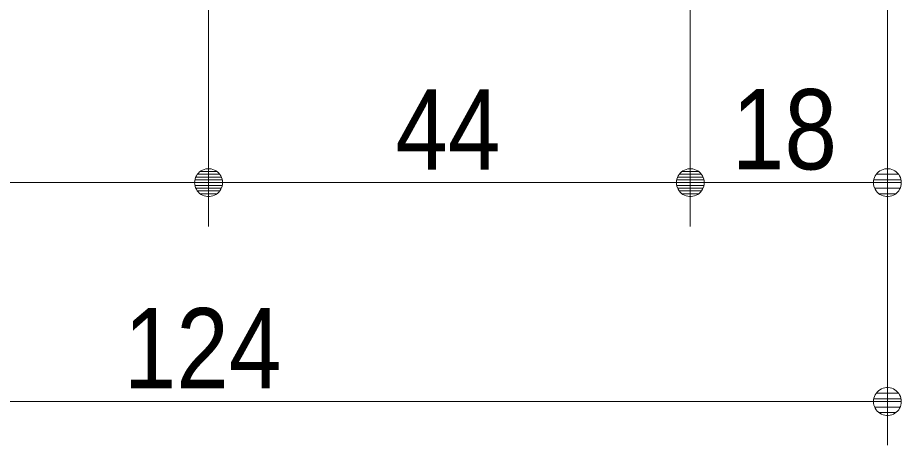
# Model space of a CAD drawing. Units: millimetres, scale not verified, with parts at other scales. Extents: x -6062 to 6062, y -3045 to 3045.
# Drawn here: x 1047.5 to 1451, y -2420 to -2224.7 of the extents above; entities that cross this region are included whole.
import ezdxf
from ezdxf.enums import TextEntityAlignment as Align

# ---------------------------------------------------------------- set-up
doc = ezdxf.new("R2010")
doc.units = ezdxf.units.MM
doc.header["$LTSCALE"] = 20
doc.layers.add('0-3_2寸法-1', color=7, linetype='Continuous', lineweight=9)
doc.layers.add('0-4_0', color=7, linetype='Continuous', lineweight=9)
doc.styles.add('ＭＳ Ｐゴシック', font='')
doc.styles.get('ＭＳ Ｐゴシック').set_extended_font_data('MS PGothic')

# ---------------------------------------------------------------- blocks, each defined once
blk = doc.blocks.new('_Dot')
at = {"layer": '0-4_0'}
for p, q in [((-10, 0), (-20, 0)), ((9.78, 2), (-9.78, 2)), ((7.99, 6), (-7.99, 6)), ((9.16, -3.98), (-9.16, -3.98)), ((6, -7.98), (-6, -7.98))]:
    blk.add_line(p, q, dxfattribs=at)
for points in [[(10, 0), (9.92, 1.25), (9.69, 2.49), (9.3, 3.68), (8.76, 4.82), (8.09, 5.88), (7.29, 6.85), (6.37, 7.71), (5.36, 8.44), (4.26, 9.05), (3.09, 9.51), (1.87, 9.82), (0.63, 9.98), (-0.63, 9.98), (-1.87, 9.82), (-3.09, 9.51), (-4.26, 9.05), (-5.36, 8.44), (-6.37, 7.71), (-7.29, 6.85), (-8.09, 5.88), (-8.76, 4.82), (-9.3, 3.68), (-9.69, 2.49), (-9.92, 1.25), (-10, 0), (0, 0)], [(-10, 0), (-9.92, -1.25), (-9.69, -2.49), (-9.3, -3.68), (-8.76, -4.82), (-8.09, -5.88), (-7.29, -6.85), (-6.37, -7.71), (-5.36, -8.44), (-4.26, -9.05), (-3.09, -9.51), (-1.87, -9.82), (-0.63, -9.98), (0.63, -9.98), (1.87, -9.82), (3.09, -9.51), (4.26, -9.05), (5.36, -8.44), (6.37, -7.71), (7.29, -6.85), (8.09, -5.88), (8.76, -4.82), (9.3, -3.68), (9.69, -2.49), (9.92, -1.25), (10, 0), (0, 0)]]:
    blk.add_lwpolyline(points, close=True, dxfattribs=at)

msp = doc.modelspace()

# ---------------------------------------------------------------- linework, layer by layer
at = {"layer": '0-3_2寸法-1'}
for p, q in [((1134.68, -2220), (1134.68, -2320)), ((1134.68, -2220), (1134.68, -2320)), ((1354.68, -2220), (1354.68, -2320)), ((1354.68, -2220), (1354.68, -2320)), ((1444.68, -2220), (1444.68, -2320)), ((1121.97, -2300), (927.4, -2300)), ((1147.4, -2300), (1341.97, -2300)), ((1431.97, -2300), (1367.4, -2300)), ((1444.68, -2320), (1444.68, -2420)), ((837.4, -2400), (1431.97, -2400))]:
    msp.add_line(p, q, dxfattribs=at)

# ---------------------------------------------------------------- block references
at = {"layer": '0-3_2寸法-1', "xscale": 0.6356201, "yscale": 0.6356201}
for p in [(1134.68, -2300), (1354.68, -2300), (1444.68, -2300), (1444.68, -2400)]:
    msp.add_blockref('_Dot', p, dxfattribs=at)
at = {"layer": '0-3_2寸法-1', "xscale": 0.6356201, "yscale": 0.6356201, "rotation": 180}
for p in [(1134.68, -2300), (1354.68, -2300)]:
    msp.add_blockref('_Dot', p, dxfattribs=at)

# ---------------------------------------------------------------- texts
at = {"layer": '0-3_2寸法-1', "style": 'ＭＳ Ｐゴシック', "width": 0.9}
for s, p in [('44', (1219.99, -2305.06)), ('18', (1373.65, -2304.96)), ('124', (1095.97, -2404.96))]:
    msp.add_text(s, height=36.66, dxfattribs=at).set_placement(p, align=Align.BOTTOM_LEFT)

doc.saveas('drawing.dxf')
